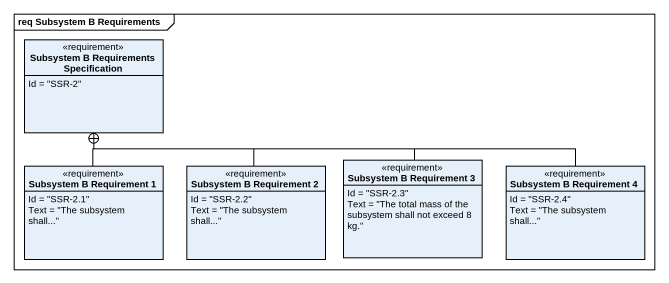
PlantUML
@startuml
mainframe req Subsystem B Requirements
hide circle
hide empty members
class "Subsystem B Requirements Specification" as Subsystem_B_Requirements <<requirement>> {
  Id = "SSR-2"
}
class "Subsystem B Requirement 1" as Subsystem_B_Requirement_1 <<requirement>> {
  Id = "SSR-2.1"
  Text = "The subsystem shall..."
}
class "Subsystem B Requirement 2" as Subsystem_B_Requirement_2 <<requirement>> {
  Id = "SSR-2.2"
  Text = "The subsystem shall..."
}
class "Subsystem B Requirement 3" as Subsystem_B_Requirement_3 <<requirement>> {
  Id = "SSR-2.3"
  Text = "The total mass of the subsystem shall not exceed 8 kg."
}
class "Subsystem B Requirement 4" as Subsystem_B_Requirement_4 <<requirement>> {
  Id = "SSR-2.4"
  Text = "The subsystem shall..."
}
Subsystem_B_Requirement_1 -up-+ Subsystem_B_Requirements
Subsystem_B_Requirement_2 -up-+ Subsystem_B_Requirements
Subsystem_B_Requirement_3 -left-+ Subsystem_B_Requirements
Subsystem_B_Requirement_4 -left-+ Subsystem_B_Requirements
@enduml
